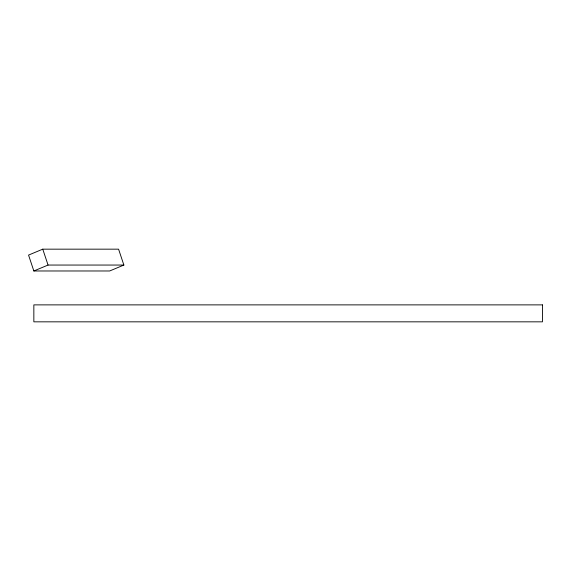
<?xml version="1.0" encoding="UTF-8"?>
<svg xmlns="http://www.w3.org/2000/svg" width="571" height="571" viewBox="0 0 571 571"><rect width="100%" height="100%" fill="white"/><g stroke="black" fill="none" stroke-linecap="round" stroke-linejoin="round"><path stroke-width="0.86" d="M42.761 249.163L28.55 255.087L33.846 270.975L109.661 270.975L123.871 265.051L118.575 249.163L42.761 249.163L48.057 265.051L123.871 265.051M33.846 270.975L48.057 265.051M542.45 304.878L33.846 304.878L33.846 321.837L542.45 321.837L542.45 304.878"/></g></svg>
